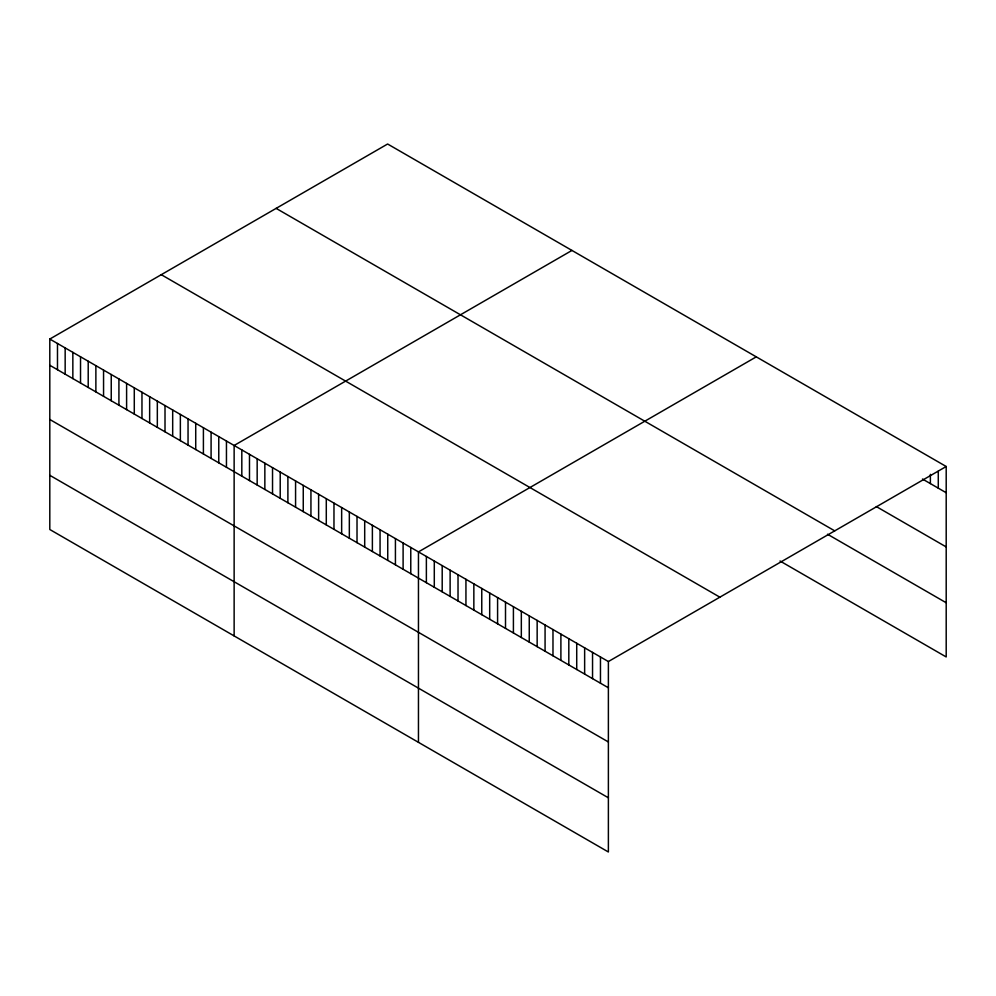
<?xml version="1.0" encoding="UTF-8"?>
<svg xmlns="http://www.w3.org/2000/svg" width="996" height="996" viewBox="0 0 996 996"><rect width="100%" height="100%" fill="white"/><g stroke="black" fill="none" stroke-linecap="round" stroke-linejoin="round"><path stroke-width="1.49" d="M49.8 339.051L608.382 661.543L608.382 851.991L49.8 529.499L49.8 339.051L387.618 144.009L946.2 466.502L946.2 656.949L780.017 561.009M571.953 250.432L234.135 445.473L234.135 635.921M756.288 356.854L418.457 551.896L418.457 742.344M608.382 661.543L946.2 466.502M922.458 479.026L946.2 492.734M876.306 506.566L946.2 546.929M276.141 208.376L834.723 530.868M827.502 534.23L946.2 602.754M161.277 274.684L719.859 597.177M49.8 365.283L608.382 687.775M49.8 419.478L608.382 741.97M49.8 475.304L608.382 797.796M938.282 471.195L938.282 488.165M930.376 474.345L930.376 483.595M600.464 656.974L600.464 683.206M592.545 652.405L592.545 678.637M584.64 647.836L584.64 674.068M576.721 643.267L576.721 669.499M568.816 638.697L568.816 664.93M560.897 634.128L560.897 660.36M552.979 629.559L552.979 655.791M545.073 624.99L545.073 651.222M537.155 620.421L537.155 646.665M529.25 615.852L529.25 642.096M521.331 611.295L521.331 637.527M513.413 606.726L513.413 632.958M505.507 602.157L505.507 628.389M497.589 597.588L497.589 623.82M489.683 593.018L489.683 619.251M481.765 588.449L481.765 614.681M473.847 583.88L473.847 610.112M465.941 579.311L465.941 605.543M458.023 574.742L458.023 600.974M450.117 570.173L450.117 596.405M442.199 565.604L442.199 591.836M434.293 561.034L434.293 587.267M426.375 556.465L426.375 582.697M410.775 547.464L410.775 573.696M403.106 543.032L403.106 569.264M395.424 538.599L395.424 564.832M387.743 534.155L387.743 560.387M380.061 529.723L380.061 555.955M372.38 525.29L372.38 551.523M364.698 520.858L364.698 547.09M357.016 516.426L357.016 542.658M349.335 511.994L349.335 538.226M341.653 507.549L341.653 533.781M333.971 503.117L333.971 529.349M326.29 498.685L326.29 524.917M318.62 494.253L318.62 520.485M310.939 489.82L310.939 516.053M303.257 485.388L303.257 511.62M295.575 480.944L295.575 507.176M287.894 476.511L287.894 502.743M280.212 472.079L280.212 498.311M272.531 467.647L272.531 493.879M264.849 463.215L264.849 489.447M257.167 458.783L257.167 485.015M249.486 454.338L249.486 480.582M241.816 449.906L241.816 476.138M226.453 441.041L226.453 467.273M218.771 436.609L218.771 462.841M211.09 432.177L211.09 458.409M203.408 427.732L203.408 453.977M195.726 423.3L195.726 449.532M188.045 418.868L188.045 445.1M180.363 414.436L180.363 440.668M172.681 410.003L172.681 436.236M165.012 405.571L165.012 431.803M157.331 401.127L157.331 427.371M149.649 396.694L149.649 422.927M141.967 392.262L141.967 418.494M134.286 387.83L134.286 414.062M126.604 383.398L126.604 409.63M118.922 378.966L118.922 405.198M111.241 374.521L111.241 400.766M103.559 370.089L103.559 396.321M95.877 365.656L95.877 391.889M88.208 361.224L88.208 387.456M80.527 356.792L80.527 383.024M72.845 352.36L72.845 378.592M65.163 347.915L65.163 374.16M57.482 343.483L57.482 369.715"/></g></svg>
